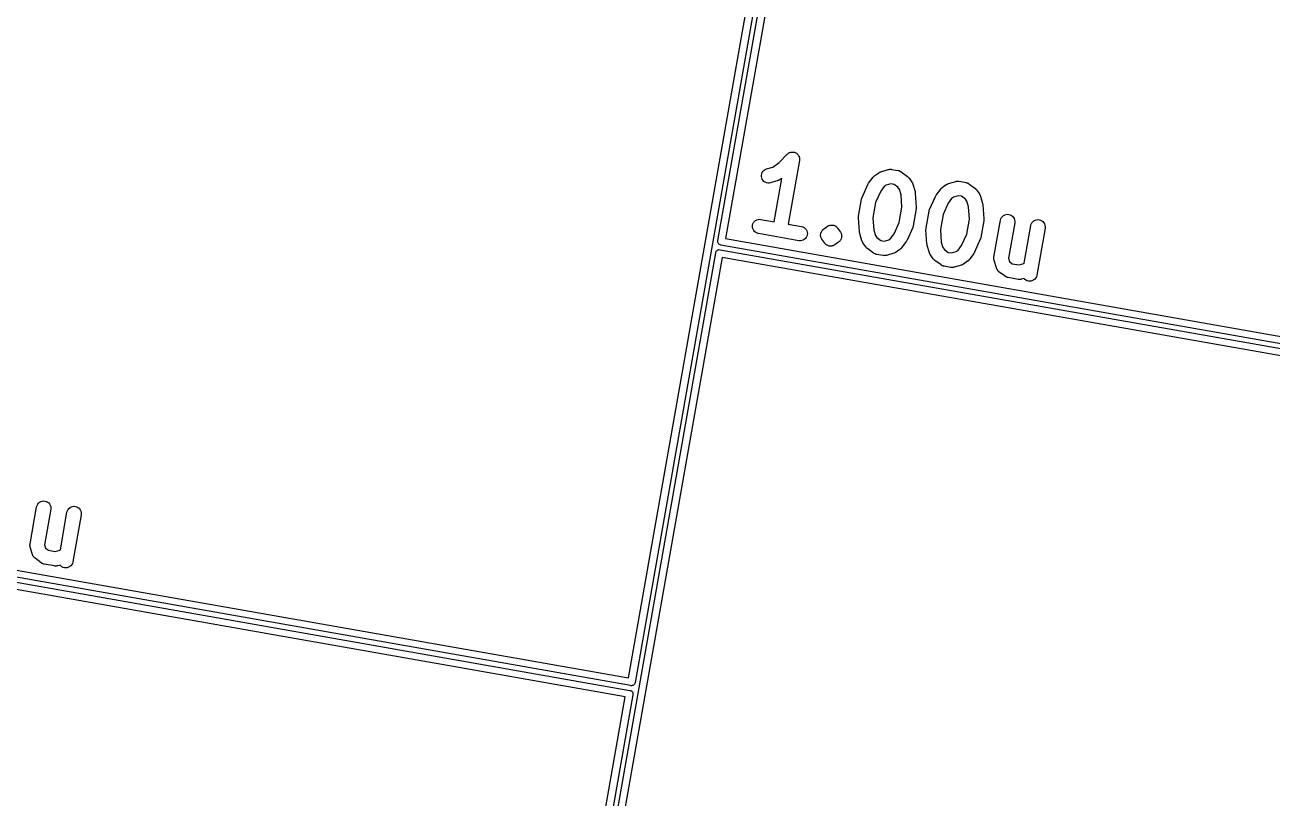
# Model space of a CAD drawing. Extents: x 61 to 358, y -137 to -43.
# Drawn here: x 88.5 to 114.91, y -93.33 to -76.95 of the extents above; entities that cross this region are included whole.
import ezdxf

# ---------------------------------------------------------------- set-up
doc = ezdxf.new("R2010")
doc.units = 0
doc.header["$MEASUREMENT"] = 0
doc.layers.add('BLACK', color=7, linetype='CONTINUOUS')

msp = doc.modelspace()

# ---------------------------------------------------------------- linework, layer by layer
at = {"layer": 'BLACK', "linetype": 'CONTINUOUS'}
for p, q in [((103.177, -81.5243), (106.44, -63.0212)), ((106.577, -63.119), (103.34, -81.4794)), ((101.285, -90.7891), (104.523, -72.4287)), ((104.686, -72.3838), (101.423, -90.8869)), ((104.476, -79.8714), (104.646, -79.6932)), ((104.646, -79.6932), (104.647, -79.6918)), ((104.647, -79.6916), (104.659, -79.6821)), ((104.647, -79.6918), (104.647, -79.6916)), ((104.647, -79.6918), (104.647, -79.6918)), ((104.647, -79.6918), (104.647, -79.6918)), ((104.659, -79.6821), (104.67, -79.6727)), ((104.67, -79.6725), (104.683, -79.6654)), ((104.67, -79.6726), (104.67, -79.6725)), ((104.67, -79.6727), (104.67, -79.6726)), ((104.683, -79.6654), (104.696, -79.6583)), ((104.696, -79.6583), (104.71, -79.6538)), ((104.696, -79.6583), (104.696, -79.6583)), ((104.696, -79.6583), (104.696, -79.6583)), ((104.71, -79.6538), (104.724, -79.6494)), ((104.724, -79.6494), (104.725, -79.6493)), ((104.725, -79.6493), (104.739, -79.6477)), ((104.725, -79.6493), (104.725, -79.6493)), ((104.739, -79.6477), (104.754, -79.646)), ((104.754, -79.646), (104.754, -79.6461)), ((104.754, -79.6461), (104.754, -79.646)), ((104.754, -79.646), (104.769, -79.6473)), ((104.769, -79.6473), (104.784, -79.6485)), ((104.784, -79.6485), (104.784, -79.6486)), ((104.784, -79.6486), (104.784, -79.6486)), ((104.784, -79.6486), (104.798, -79.6527)), ((104.798, -79.6527), (104.812, -79.6567)), ((104.812, -79.6567), (104.812, -79.6568)), ((104.812, -79.6568), (104.812, -79.6568)), ((104.812, -79.6568), (104.826, -79.6638)), ((104.826, -79.6638), (104.839, -79.6703)), ((104.839, -79.6703), (104.839, -79.6704)), ((104.839, -79.6704), (104.839, -79.6705)), ((104.839, -79.6705), (104.851, -79.6799)), ((104.851, -79.6799), (104.862, -79.6888)), ((104.862, -79.6888), (104.862, -79.6889)), ((104.862, -79.6889), (104.862, -79.689)), ((104.862, -79.689), (104.872, -79.7)), ((104.872, -79.7), (104.881, -79.7114)), ((104.881, -79.7114), (104.881, -79.7116)), ((104.881, -79.7116), (104.881, -79.7116)), ((104.881, -79.7116), (104.888, -79.7242)), ((104.888, -79.7242), (104.896, -79.7374)), ((104.896, -79.7374), (104.896, -79.7375)), ((104.896, -79.7375), (104.896, -79.7376)), ((104.896, -79.7376), (104.9, -79.7515)), ((104.9, -79.7515), (104.905, -79.7657)), ((104.905, -79.7657), (104.905, -79.7658)), ((104.905, -79.7658), (104.905, -79.7659)), ((104.905, -79.7659), (104.907, -79.7806)), ((104.156, -80.0331), (104.181, -80.0168)), ((104.181, -80.0168), (104.208, -80.0056)), ((104.208, -80.0056), (104.34, -79.9663)), ((104.34, -79.9663), (104.476, -79.8714)), ((104.906, -79.8249), (104.668, -81.1757)), ((104.907, -79.8101), (104.906, -79.8249)), ((104.907, -79.7806), (104.909, -79.7952)), ((104.909, -79.7955), (104.907, -79.8101)), ((104.909, -79.7952), (104.909, -79.7954)), ((104.909, -79.7954), (104.909, -79.7955)), ((106.63, -80.0641), (106.785, -80.0178)), ((106.785, -80.0178), (106.787, -80.0172)), ((106.787, -80.0172), (106.792, -80.0164)), ((106.792, -80.0164), (106.796, -80.015)), ((106.796, -80.015), (106.806, -80.0138)), ((106.806, -80.0138), (106.817, -80.012)), ((106.817, -80.012), (106.821, -80.012)), ((106.821, -80.012), (106.826, -80.0115)), ((106.826, -80.0115), (106.836, -80.0123)), ((106.836, -80.0123), (106.846, -80.0125)), ((106.846, -80.0125), (106.851, -80.0135)), ((106.851, -80.0135), (106.855, -80.0138)), ((106.855, -80.0138), (106.998, -80.039)), ((104.1, -80.1351), (104.106, -80.106)), ((104.1, -80.1648), (104.1, -80.1351)), ((104.105, -80.1941), (104.1, -80.1648)), ((104.116, -80.2217), (104.105, -80.1941)), ((104.106, -80.106), (104.118, -80.0786)), ((104.133, -80.2466), (104.116, -80.2217)), ((104.118, -80.0786), (104.135, -80.054)), ((104.153, -80.268), (104.133, -80.2466)), ((104.135, -80.054), (104.156, -80.0331)), ((104.178, -80.2849), (104.153, -80.268)), ((104.205, -80.2967), (104.178, -80.2849)), ((104.451, -80.2514), (104.295, -80.2977)), ((104.368, -81.1227), (104.53, -80.2058)), ((104.459, -80.2482), (104.451, -80.2514)), ((104.467, -80.2456), (104.459, -80.2482)), ((104.472, -80.2426), (104.467, -80.2456)), ((104.478, -80.2402), (104.472, -80.2426)), ((104.485, -80.2355), (104.478, -80.2402)), ((104.493, -80.2314), (104.485, -80.2355)), ((104.495, -80.2302), (104.493, -80.2314)), ((104.53, -80.2058), (104.495, -80.2302)), ((106.37, -80.3086), (106.467, -80.1782)), ((106.467, -80.1782), (106.468, -80.1765)), ((106.468, -80.1765), (106.474, -80.1703)), ((106.474, -80.1703), (106.479, -80.1635)), ((106.479, -80.1635), (106.484, -80.1594)), ((106.484, -80.1594), (106.488, -80.1548)), ((106.488, -80.1548), (106.495, -80.1497)), ((106.495, -80.1497), (106.502, -80.1442)), ((106.502, -80.1442), (106.586, -80.0853)), ((106.586, -80.0853), (106.588, -80.0841)), ((106.588, -80.0841), (106.595, -80.08)), ((106.595, -80.08), (106.602, -80.0753)), ((106.602, -80.0753), (106.608, -80.0729)), ((106.608, -80.0729), (106.614, -80.0699)), ((106.614, -80.0699), (106.622, -80.0673)), ((106.622, -80.0673), (106.63, -80.0641)), ((106.998, -80.039), (107, -80.0394)), ((107, -80.0394), (107.005, -80.0406)), ((107.005, -80.0406), (107.009, -80.0413)), ((107.009, -80.0413), (107.019, -80.0448)), ((107.019, -80.0448), (107.029, -80.0478)), ((107.029, -80.0478), (107.033, -80.0499)), ((107.033, -80.0499), (107.037, -80.0514)), ((107.037, -80.0514), (107.046, -80.0567)), ((107.046, -80.0567), (107.055, -80.0616)), ((107.055, -80.0616), (107.059, -80.0644)), ((107.059, -80.0644), (107.062, -80.0667)), ((107.062, -80.0667), (107.193, -80.1634)), ((107.193, -80.1634), (107.195, -80.1646)), ((107.195, -80.1646), (107.201, -80.1705)), ((107.201, -80.1705), (107.208, -80.1758)), ((107.208, -80.1758), (107.212, -80.1806)), ((107.212, -80.1806), (107.216, -80.1849)), ((107.216, -80.1849), (107.221, -80.1918)), ((107.221, -80.1918), (107.227, -80.1983)), ((107.227, -80.1983), (107.286, -80.2824)), ((107.286, -80.2824), (107.287, -80.2842)), ((107.287, -80.2842), (107.291, -80.2917)), ((107.291, -80.2917), (107.296, -80.2988)), ((108.059, -80.3161), (108.215, -80.2698)), ((108.215, -80.2698), (108.217, -80.2693)), ((108.217, -80.2693), (108.221, -80.2685)), ((108.221, -80.2685), (108.225, -80.2671)), ((108.225, -80.2671), (108.236, -80.2658)), ((108.236, -80.2658), (108.246, -80.264)), ((108.246, -80.264), (108.25, -80.2641)), ((108.25, -80.2641), (108.255, -80.2636)), ((108.255, -80.2636), (108.265, -80.2644)), ((108.265, -80.2644), (108.276, -80.2645)), ((108.276, -80.2645), (108.28, -80.2655)), ((108.28, -80.2655), (108.285, -80.2658)), ((108.285, -80.2658), (108.428, -80.291)), ((108.428, -80.291), (108.43, -80.2914)), ((108.43, -80.2914), (108.434, -80.2927)), ((108.434, -80.2927), (108.438, -80.2934)), ((108.438, -80.2934), (108.448, -80.2969)), ((104.234, -80.303), (104.205, -80.2967)), ((104.264, -80.3035), (104.234, -80.303)), ((104.293, -80.2983), (104.264, -80.3035)), ((104.295, -80.2977), (104.293, -80.2983)), ((106.231, -80.6105), (106.353, -80.3373)), ((106.353, -80.3373), (106.354, -80.3353)), ((106.354, -80.3353), (106.355, -80.3347)), ((106.355, -80.3341), (106.362, -80.3219)), ((106.355, -80.3347), (106.355, -80.3341)), ((106.362, -80.3219), (106.369, -80.3097)), ((106.369, -80.3097), (106.37, -80.3092)), ((106.37, -80.3092), (106.37, -80.3086)), ((106.625, -80.4767), (106.517, -80.7176)), ((106.697, -80.3797), (106.625, -80.4767)), ((106.74, -80.3492), (106.697, -80.3797)), ((106.838, -80.3202), (106.74, -80.3492)), ((106.91, -80.3329), (106.838, -80.3202)), ((106.991, -80.3934), (106.91, -80.3329)), ((107.022, -80.437), (106.991, -80.3934)), ((107.056, -80.5528), (107.022, -80.437)), ((107.075, -80.8159), (107.056, -80.5528)), ((107.296, -80.2988), (107.298, -80.3047)), ((107.298, -80.3047), (107.301, -80.3103)), ((107.301, -80.3103), (107.304, -80.3185)), ((107.304, -80.3185), (107.307, -80.3264)), ((107.307, -80.3264), (107.353, -80.4819)), ((107.353, -80.4819), (107.354, -80.484)), ((107.354, -80.484), (107.354, -80.4847)), ((107.354, -80.4847), (107.354, -80.4853)), ((107.354, -80.4853), (107.357, -80.4993)), ((107.357, -80.4993), (107.359, -80.5132)), ((107.359, -80.5132), (107.359, -80.5139)), ((107.359, -80.5139), (107.359, -80.5146)), ((107.359, -80.5146), (107.38, -80.8131)), ((107.799, -80.5606), (107.896, -80.4303)), ((107.896, -80.4303), (107.897, -80.4286)), ((107.897, -80.4286), (107.903, -80.4223)), ((107.903, -80.4223), (107.909, -80.4156)), ((107.909, -80.4156), (107.913, -80.4114)), ((107.913, -80.4114), (107.918, -80.4068)), ((107.918, -80.4068), (107.925, -80.4018)), ((107.925, -80.4018), (107.931, -80.3962)), ((107.931, -80.3962), (108.015, -80.3373)), ((108.015, -80.3373), (108.017, -80.3361)), ((108.017, -80.3361), (108.024, -80.332)), ((108.024, -80.332), (108.032, -80.3273)), ((108.032, -80.3273), (108.037, -80.3249)), ((108.037, -80.3249), (108.043, -80.3219)), ((108.043, -80.3219), (108.051, -80.3193)), ((108.051, -80.3193), (108.059, -80.3161)), ((108.448, -80.2969), (108.458, -80.2998)), ((108.458, -80.2998), (108.462, -80.3019)), ((108.462, -80.3019), (108.466, -80.3034)), ((108.466, -80.3034), (108.475, -80.3088)), ((108.475, -80.3088), (108.485, -80.3136)), ((108.485, -80.3136), (108.488, -80.3164)), ((108.488, -80.3164), (108.492, -80.3187)), ((108.492, -80.3187), (108.622, -80.4154)), ((108.622, -80.4154), (108.624, -80.4167)), ((108.624, -80.4167), (108.63, -80.4225)), ((108.63, -80.4225), (108.637, -80.4278)), ((108.637, -80.4278), (108.641, -80.4326)), ((108.641, -80.4326), (108.646, -80.4369)), ((108.646, -80.4369), (108.651, -80.4439)), ((108.651, -80.4439), (108.656, -80.4504)), ((108.656, -80.4504), (108.715, -80.5345)), ((108.715, -80.5345), (108.716, -80.5362)), ((108.716, -80.5362), (108.72, -80.5437)), ((108.72, -80.5437), (108.725, -80.5509)), ((108.725, -80.5509), (108.728, -80.5567)), ((108.728, -80.5567), (108.731, -80.5623)), ((106.157, -81.0035), (106.221, -80.6462)), ((106.221, -80.6441), (106.222, -80.6415)), ((106.221, -80.6462), (106.221, -80.6441)), ((106.222, -80.6388), (106.226, -80.6272)), ((106.222, -80.6415), (106.222, -80.6388)), ((106.226, -80.6272), (106.229, -80.6155)), ((106.229, -80.6155), (106.231, -80.6131)), ((106.231, -80.6131), (106.231, -80.6105)), ((106.517, -80.7176), (106.461, -81.038)), ((107.018, -81.1363), (107.075, -80.8159)), ((107.38, -80.8131), (107.38, -80.8152)), ((107.38, -80.8152), (107.38, -80.818)), ((107.38, -80.818), (107.381, -80.8207)), ((107.381, -80.8207), (107.38, -80.8328)), ((107.661, -80.8626), (107.783, -80.5893)), ((107.783, -80.5893), (107.784, -80.5874)), ((107.784, -80.5861), (107.791, -80.574)), ((107.784, -80.5868), (107.784, -80.5861)), ((107.784, -80.5874), (107.784, -80.5868)), ((107.791, -80.574), (107.799, -80.5617)), ((107.799, -80.5612), (107.799, -80.5606)), ((107.799, -80.5617), (107.799, -80.5612)), ((108.054, -80.7287), (107.947, -80.9696)), ((108.126, -80.6317), (108.054, -80.7287)), ((108.17, -80.6012), (108.126, -80.6317)), ((108.267, -80.5723), (108.17, -80.6012)), ((108.339, -80.585), (108.267, -80.5723)), ((108.421, -80.6455), (108.339, -80.585)), ((108.451, -80.689), (108.421, -80.6455)), ((108.486, -80.8048), (108.451, -80.689)), ((108.504, -81.0679), (108.486, -80.8048)), ((108.731, -80.5623), (108.733, -80.5705)), ((108.733, -80.5705), (108.736, -80.5784)), ((108.736, -80.5784), (108.783, -80.734)), ((108.783, -80.734), (108.783, -80.736)), ((108.783, -80.736), (108.783, -80.7367)), ((108.783, -80.7367), (108.784, -80.7374)), ((108.784, -80.7374), (108.786, -80.7513)), ((108.786, -80.7513), (108.788, -80.7653)), ((108.788, -80.7653), (108.788, -80.766)), ((108.788, -80.766), (108.789, -80.7667)), ((108.789, -80.7667), (108.81, -81.0652)), ((103.976, -81.0985), (104.002, -81.084)), ((104.002, -81.084), (104.03, -81.0748)), ((104.03, -81.0748), (104.06, -81.0713)), ((104.06, -81.0713), (104.089, -81.0736)), ((104.089, -81.0736), (104.368, -81.1227)), ((106.155, -81.0332), (106.156, -81.021)), ((106.156, -81.0359), (106.155, -81.0332)), ((106.155, -81.0386), (106.156, -81.0359)), ((106.156, -81.0407), (106.155, -81.0386)), ((106.156, -81.021), (106.157, -81.0089)), ((106.177, -81.3392), (106.156, -81.0407)), ((106.157, -81.0062), (106.157, -81.0035)), ((106.157, -81.0089), (106.157, -81.0062)), ((106.461, -81.038), (106.479, -81.301)), ((107.378, -80.8503), (107.315, -81.2077)), ((107.379, -80.8476), (107.378, -80.8503)), ((107.38, -80.8328), (107.379, -80.845)), ((107.379, -80.845), (107.379, -80.8476)), ((107.587, -81.2555), (107.65, -80.8982)), ((107.65, -80.8961), (107.651, -80.8935)), ((107.65, -80.8982), (107.65, -80.8961)), ((107.651, -80.8908), (107.655, -80.8792)), ((107.651, -80.8935), (107.651, -80.8908)), ((107.655, -80.8792), (107.659, -80.8676)), ((107.659, -80.8676), (107.66, -80.8652)), ((107.66, -80.8652), (107.661, -80.8626)), ((107.947, -80.9696), (107.89, -81.29)), ((108.448, -81.3883), (108.504, -81.0679)), ((108.81, -81.0727), (108.809, -81.0848)), ((108.809, -81.0848), (108.809, -81.097)), ((108.81, -81.0652), (108.81, -81.0673)), ((108.81, -81.0673), (108.81, -81.07)), ((108.81, -81.07), (108.81, -81.0727)), ((109.164, -81.0893), (109.172, -81.0607)), ((109.172, -81.0607), (109.186, -81.0344)), ((109.186, -81.0344), (109.205, -81.0112)), ((109.205, -81.0112), (109.227, -80.9921)), ((109.227, -80.9921), (109.253, -80.9778)), ((109.253, -80.9778), (109.282, -80.9688)), ((109.282, -80.9688), (109.311, -80.9654)), ((109.311, -80.9654), (109.341, -80.9679)), ((109.341, -80.9679), (109.37, -80.9761)), ((109.37, -80.9761), (109.396, -80.9897)), ((109.396, -80.9897), (109.419, -81.0082)), ((109.419, -81.0082), (109.439, -81.0309)), ((109.439, -81.0309), (109.453, -81.0568)), ((109.453, -81.0568), (109.462, -81.0851)), ((109.462, -81.0851), (109.466, -81.1146)), ((109.897, -81.0912), (109.925, -81.0822)), ((109.925, -81.0822), (109.955, -81.0789)), ((109.955, -81.0789), (109.984, -81.0814)), ((109.984, -81.0814), (110.013, -81.0896)), ((103.91, -81.2258), (103.913, -81.1962)), ((103.914, -81.2553), (103.91, -81.2258)), ((103.913, -81.1962), (103.921, -81.1676)), ((103.923, -81.2837), (103.914, -81.2553)), ((103.921, -81.1676), (103.935, -81.1411)), ((103.937, -81.3098), (103.923, -81.2837)), ((103.935, -81.1411), (103.953, -81.1178)), ((103.956, -81.3325), (103.937, -81.3098)), ((103.953, -81.1178), (103.976, -81.0985)), ((103.979, -81.3512), (103.956, -81.3325)), ((104.668, -81.1757), (104.947, -81.2248)), ((104.947, -81.2248), (104.949, -81.2252)), ((104.949, -81.2252), (104.977, -81.2336)), ((104.977, -81.2336), (105.004, -81.2474)), ((105.004, -81.2474), (105.027, -81.266)), ((105.027, -81.266), (105.046, -81.2888)), ((105.046, -81.2888), (105.06, -81.3148)), ((105.06, -81.3148), (105.069, -81.3432)), ((105.069, -81.3432), (105.073, -81.3728)), ((105.359, -81.3623), (105.363, -81.3486)), ((105.363, -81.3476), (105.37, -81.3349)), ((105.363, -81.3482), (105.363, -81.3476)), ((105.363, -81.3486), (105.363, -81.3482)), ((105.37, -81.3349), (105.376, -81.3221)), ((105.376, -81.3221), (105.377, -81.3217)), ((105.377, -81.3212), (105.386, -81.3101)), ((105.377, -81.3217), (105.377, -81.3212)), ((105.386, -81.3101), (105.395, -81.2987)), ((105.395, -81.298), (105.406, -81.2888)), ((105.395, -81.2984), (105.395, -81.298)), ((105.395, -81.2987), (105.395, -81.2984)), ((105.406, -81.2888), (105.417, -81.2794)), ((105.417, -81.2794), (105.501, -81.2205)), ((105.501, -81.2205), (105.502, -81.2199)), ((105.502, -81.2199), (105.503, -81.2196)), ((105.502, -81.2199), (105.502, -81.2199)), ((105.502, -81.2199), (105.502, -81.2199)), ((105.503, -81.2193), (105.516, -81.2124)), ((105.503, -81.2196), (105.503, -81.2193)), ((105.503, -81.2196), (105.503, -81.2196)), ((105.503, -81.2196), (105.503, -81.2196)), ((105.516, -81.2124), (105.528, -81.2055)), ((105.528, -81.2054), (105.529, -81.2053)), ((105.528, -81.2055), (105.528, -81.2054)), ((105.529, -81.2051), (105.543, -81.2007)), ((105.529, -81.2052), (105.529, -81.2051)), ((105.529, -81.2053), (105.529, -81.2052)), ((105.543, -81.2007), (105.557, -81.1964)), ((105.557, -81.1963), (105.558, -81.1962)), ((105.557, -81.1964), (105.557, -81.1963)), ((105.557, -81.1963), (105.557, -81.1963)), ((105.557, -81.1964), (105.557, -81.1964)), ((105.558, -81.1962), (105.572, -81.1946)), ((105.572, -81.1946), (105.586, -81.193)), ((105.586, -81.193), (105.586, -81.193)), ((105.586, -81.193), (105.587, -81.193)), ((105.587, -81.193), (105.587, -81.193)), ((105.587, -81.193), (105.587, -81.193)), ((105.587, -81.193), (105.602, -81.1942)), ((105.602, -81.1942), (105.616, -81.1954)), ((105.616, -81.1954), (105.616, -81.1954)), ((105.616, -81.1954), (105.616, -81.1955)), ((105.616, -81.1955), (105.617, -81.1955)), ((105.617, -81.1955), (105.617, -81.1956)), ((105.617, -81.1956), (105.631, -81.1996)), ((105.631, -81.1996), (105.644, -81.2035)), ((105.644, -81.2035), (105.645, -81.2036)), ((105.645, -81.2036), (105.645, -81.2037)), ((105.645, -81.2037), (105.645, -81.2038)), ((105.645, -81.2038), (105.645, -81.2039)), ((105.645, -81.2039), (105.658, -81.2105)), ((105.658, -81.2105), (105.671, -81.217)), ((105.671, -81.217), (105.671, -81.2171)), ((105.671, -81.2171), (105.671, -81.2173)), ((105.671, -81.2173), (105.672, -81.2174)), ((105.672, -81.2174), (105.672, -81.2175)), ((105.672, -81.2175), (105.683, -81.2266)), ((105.683, -81.2266), (105.694, -81.2354)), ((105.694, -81.2354), (105.694, -81.2356)), ((105.694, -81.2356), (105.695, -81.2357)), ((105.695, -81.2357), (105.695, -81.2359)), ((105.695, -81.2359), (105.695, -81.2361)), ((105.695, -81.2361), (105.704, -81.2471)), ((105.704, -81.2471), (105.714, -81.2579)), ((105.714, -81.2579), (105.772, -81.342)), ((105.772, -81.342), (105.773, -81.3429)), ((105.773, -81.3429), (105.773, -81.3429)), ((105.773, -81.3429), (105.773, -81.3429)), ((105.773, -81.3429), (105.774, -81.3438)), ((105.774, -81.3438), (105.781, -81.3564)), ((106.177, -81.3399), (106.177, -81.3392)), ((106.177, -81.3406), (106.177, -81.3399)), ((106.179, -81.3545), (106.177, -81.3406)), ((106.479, -81.301), (106.514, -81.4168)), ((106.911, -81.3771), (107.018, -81.1363)), ((107.304, -81.2433), (107.183, -81.5165)), ((107.305, -81.2407), (107.304, -81.2433)), ((107.307, -81.2383), (107.305, -81.2407)), ((107.31, -81.2266), (107.307, -81.2383)), ((107.314, -81.215), (107.31, -81.2266)), ((107.315, -81.2097), (107.314, -81.2123)), ((107.314, -81.2123), (107.314, -81.215)), ((107.315, -81.2077), (107.315, -81.2097)), ((107.585, -81.2852), (107.586, -81.2731)), ((107.585, -81.2879), (107.585, -81.2852)), ((107.585, -81.2906), (107.585, -81.2879)), ((107.585, -81.2927), (107.585, -81.2906)), ((107.606, -81.5912), (107.585, -81.2927)), ((107.586, -81.2609), (107.587, -81.2582)), ((107.586, -81.2731), (107.586, -81.2609)), ((107.587, -81.2582), (107.587, -81.2555)), ((107.89, -81.29), (107.909, -81.5531)), ((108.808, -81.1023), (108.745, -81.4597)), ((108.809, -81.097), (108.808, -81.0996)), ((108.808, -81.0996), (108.808, -81.1023)), ((109.025, -81.8775), (109.163, -81.0914)), ((109.163, -81.0914), (109.164, -81.0893)), ((109.464, -81.1443), (109.331, -81.895)), ((109.466, -81.1146), (109.464, -81.1443)), ((109.666, -82.0002), (109.807, -81.2048)), ((109.807, -81.2027), (109.815, -81.1742)), ((109.807, -81.2048), (109.807, -81.2027)), ((109.815, -81.1742), (109.829, -81.1478)), ((109.829, -81.1478), (109.848, -81.1246)), ((109.848, -81.1246), (109.871, -81.1055)), ((109.871, -81.1055), (109.897, -81.0912)), ((110.107, -81.2577), (109.93, -82.2583)), ((110.013, -81.0896), (110.039, -81.1031)), ((110.039, -81.1031), (110.063, -81.1216)), ((110.063, -81.1216), (110.082, -81.1443)), ((110.082, -81.1443), (110.096, -81.1702)), ((110.096, -81.1702), (110.105, -81.1985)), ((110.105, -81.1985), (110.109, -81.2281)), ((110.109, -81.2281), (110.107, -81.2577)), ((103.175, -81.5399), (103.176, -81.5316)), ((103.175, -81.5428), (103.175, -81.5399)), ((103.177, -81.5577), (103.175, -81.5428)), ((103.176, -81.5279), (103.177, -81.5243)), ((103.176, -81.5316), (103.176, -81.5279)), ((103.176, -81.5316), (103.176, -81.5316)), ((103.181, -81.572), (103.177, -81.5577)), ((103.189, -81.5851), (103.181, -81.572)), ((103.198, -81.5965), (103.189, -81.5851)), ((103.21, -81.6058), (103.198, -81.5965)), ((103.224, -81.6125), (103.21, -81.6058)), ((103.234, -81.6156), (103.224, -81.6125)), ((103.34, -81.4794), (121.7, -84.7168)), ((104.006, -81.365), (103.979, -81.3512)), ((104.034, -81.3734), (104.006, -81.365)), ((104.036, -81.3737), (104.034, -81.3734)), ((104.894, -81.525), (104.036, -81.3737)), ((104.924, -81.5273), (104.894, -81.525)), ((104.953, -81.5237), (104.924, -81.5273)), ((104.981, -81.5145), (104.953, -81.5237)), ((105.007, -81.5), (104.981, -81.5145)), ((105.03, -81.4808), (105.007, -81.5)), ((105.048, -81.4574), (105.03, -81.4808)), ((105.062, -81.431), (105.048, -81.4574)), ((105.07, -81.4024), (105.062, -81.431)), ((105.073, -81.3728), (105.07, -81.4024)), ((105.352, -81.4058), (105.354, -81.3915)), ((105.352, -81.4064), (105.352, -81.4058)), ((105.352, -81.4069), (105.352, -81.4064)), ((105.354, -81.4212), (105.352, -81.4069)), ((105.354, -81.3915), (105.355, -81.3772)), ((105.355, -81.4354), (105.354, -81.4212)), ((105.355, -81.3762), (105.359, -81.3623)), ((105.355, -81.3767), (105.355, -81.3762)), ((105.355, -81.3772), (105.355, -81.3767)), ((105.356, -81.4359), (105.355, -81.4354)), ((105.356, -81.4364), (105.356, -81.4359)), ((105.36, -81.4501), (105.356, -81.4364)), ((105.364, -81.4638), (105.36, -81.4501)), ((105.365, -81.4642), (105.364, -81.4638)), ((105.365, -81.4648), (105.365, -81.4642)), ((105.372, -81.4773), (105.365, -81.4648)), ((105.379, -81.4899), (105.372, -81.4773)), ((105.379, -81.4907), (105.379, -81.4899)), ((105.379, -81.4908), (105.379, -81.4907)), ((105.38, -81.4916), (105.379, -81.4908)), ((105.379, -81.4908), (105.379, -81.4908)), ((105.439, -81.5757), (105.38, -81.4916)), ((105.448, -81.5866), (105.439, -81.5757)), ((105.457, -81.5976), (105.448, -81.5866)), ((105.458, -81.5977), (105.457, -81.5976)), ((105.458, -81.5979), (105.458, -81.5977)), ((105.458, -81.5981), (105.458, -81.5979)), ((105.458, -81.5983), (105.458, -81.5981)), ((105.469, -81.6072), (105.458, -81.5983)), ((105.481, -81.6161), (105.469, -81.6072)), ((105.649, -81.6143), (105.637, -81.6212)), ((105.65, -81.6141), (105.649, -81.6143)), ((105.651, -81.6131), (105.65, -81.6137)), ((105.65, -81.6137), (105.65, -81.6137)), ((105.65, -81.6137), (105.65, -81.6138)), ((105.65, -81.6138), (105.65, -81.614)), ((105.65, -81.614), (105.65, -81.614)), ((105.65, -81.614), (105.65, -81.6141)), ((105.735, -81.5543), (105.651, -81.6131)), ((105.746, -81.545), (105.735, -81.5543)), ((105.757, -81.5357), (105.746, -81.545)), ((105.758, -81.5349), (105.757, -81.5353)), ((105.757, -81.5353), (105.757, -81.5357)), ((105.766, -81.5238), (105.758, -81.5349)), ((105.775, -81.5124), (105.766, -81.5238)), ((105.776, -81.512), (105.775, -81.5124)), ((105.782, -81.4989), (105.776, -81.5115)), ((105.776, -81.5115), (105.776, -81.512)), ((105.781, -81.3564), (105.787, -81.3689)), ((105.789, -81.486), (105.782, -81.4989)), ((105.787, -81.3689), (105.788, -81.3694)), ((105.788, -81.3694), (105.788, -81.3699)), ((105.788, -81.3699), (105.792, -81.3837)), ((105.79, -81.485), (105.789, -81.4855)), ((105.789, -81.4855), (105.789, -81.486)), ((105.793, -81.4713), (105.79, -81.485)), ((105.792, -81.3837), (105.797, -81.3972)), ((105.797, -81.4575), (105.793, -81.4713)), ((105.797, -81.3972), (105.797, -81.3978)), ((105.797, -81.3978), (105.797, -81.3983)), ((105.797, -81.3983), (105.798, -81.4126)), ((105.798, -81.4564), (105.797, -81.4569)), ((105.797, -81.4569), (105.797, -81.4575)), ((105.798, -81.4126), (105.8, -81.4268)), ((105.799, -81.4421), (105.798, -81.4564)), ((105.8, -81.4278), (105.799, -81.4421)), ((105.8, -81.4268), (105.8, -81.4273)), ((105.8, -81.4273), (105.8, -81.4278)), ((106.182, -81.3685), (106.179, -81.3545)), ((106.182, -81.3692), (106.182, -81.3685)), ((106.182, -81.3699), (106.182, -81.3692)), ((106.183, -81.3719), (106.182, -81.3699)), ((106.229, -81.5274), (106.183, -81.3719)), ((106.232, -81.5354), (106.229, -81.5274)), ((106.235, -81.5435), (106.232, -81.5354)), ((106.238, -81.5491), (106.235, -81.5435)), ((106.24, -81.555), (106.238, -81.5491)), ((106.245, -81.5621), (106.24, -81.555)), ((106.249, -81.5696), (106.245, -81.5621)), ((106.25, -81.5714), (106.249, -81.5696)), ((106.309, -81.6555), (106.25, -81.5714)), ((106.514, -81.4168), (106.544, -81.4604)), ((106.544, -81.4604), (106.626, -81.5209)), ((106.626, -81.5209), (106.698, -81.5336)), ((106.698, -81.5336), (106.795, -81.5046)), ((106.795, -81.5046), (106.839, -81.4741)), ((106.839, -81.4741), (106.911, -81.3771)), ((107.166, -81.5453), (107.069, -81.6756)), ((107.167, -81.5441), (107.166, -81.5446)), ((107.166, -81.5446), (107.166, -81.5453)), ((107.174, -81.5319), (107.167, -81.5441)), ((107.181, -81.5197), (107.174, -81.5319)), ((107.182, -81.5185), (107.181, -81.5191)), ((107.181, -81.5191), (107.181, -81.5197)), ((107.183, -81.5165), (107.182, -81.5185)), ((107.606, -81.5919), (107.606, -81.5912)), ((107.606, -81.5926), (107.606, -81.5919)), ((107.609, -81.6065), (107.606, -81.5926)), ((107.611, -81.6205), (107.609, -81.6065)), ((107.909, -81.5531), (107.943, -81.6689)), ((108.34, -81.6291), (108.448, -81.3883)), ((108.734, -81.4953), (108.612, -81.7686)), ((108.735, -81.4927), (108.734, -81.4953)), ((108.736, -81.4903), (108.735, -81.4927)), ((108.739, -81.4786), (108.736, -81.4903)), ((108.743, -81.4671), (108.739, -81.4786)), ((108.744, -81.4644), (108.743, -81.4671)), ((108.745, -81.4597), (108.744, -81.4618)), ((108.744, -81.4618), (108.744, -81.4644)), ((99.869, -100.285), (103.132, -81.7818)), ((103.132, -81.778), (103.133, -81.7744)), ((103.132, -81.7818), (103.132, -81.778)), ((103.133, -81.7744), (103.136, -81.7636)), ((103.133, -81.7744), (103.133, -81.7744)), ((103.136, -81.7636), (103.143, -81.7502)), ((103.143, -81.7502), (103.152, -81.7384)), ((103.152, -81.7384), (103.163, -81.7286)), ((103.163, -81.7286), (103.17, -81.7248)), ((103.163, -81.7286), (103.163, -81.7286)), ((103.17, -81.7248), (103.176, -81.7212)), ((103.176, -81.7212), (103.186, -81.7182)), ((103.186, -81.7182), (103.191, -81.7166)), ((103.191, -81.7166), (103.206, -81.7148)), ((103.206, -81.7148), (103.217, -81.7156)), ((103.217, -81.7156), (103.217, -81.7156)), ((103.217, -81.7156), (103.221, -81.7159)), ((103.221, -81.7159), (103.224, -81.7169)), ((103.224, -81.7169), (121.727, -84.9795)), ((103.238, -81.6166), (103.234, -81.6156)), ((103.234, -81.6156), (103.234, -81.6156)), ((103.242, -81.6169), (103.238, -81.6166)), ((121.745, -84.8795), (103.242, -81.6169)), ((105.481, -81.6162), (105.481, -81.6161)), ((105.481, -81.6164), (105.481, -81.6162)), ((105.481, -81.6165), (105.481, -81.6164)), ((105.481, -81.6167), (105.481, -81.6165)), ((105.494, -81.6232), (105.481, -81.6167)), ((105.507, -81.6298), (105.494, -81.6232)), ((105.507, -81.6299), (105.507, -81.6298)), ((105.507, -81.63), (105.507, -81.6299)), ((105.508, -81.6301), (105.507, -81.63)), ((105.508, -81.6302), (105.508, -81.6301)), ((105.522, -81.6341), (105.508, -81.6302)), ((105.536, -81.6381), (105.522, -81.6341)), ((105.536, -81.6382), (105.536, -81.6381)), ((105.536, -81.6381), (105.536, -81.6381)), ((105.537, -81.6383), (105.536, -81.6382)), ((105.536, -81.6382), (105.536, -81.6382)), ((105.551, -81.6394), (105.537, -81.6383)), ((105.565, -81.6407), (105.551, -81.6394)), ((105.566, -81.6407), (105.565, -81.6407)), ((105.565, -81.6407), (105.565, -81.6407)), ((105.581, -81.639), (105.566, -81.6407)), ((105.566, -81.6407), (105.566, -81.6407)), ((105.566, -81.6407), (105.566, -81.6407)), ((105.595, -81.6375), (105.581, -81.639)), ((105.596, -81.6373), (105.595, -81.6373)), ((105.595, -81.6373), (105.595, -81.6374)), ((105.595, -81.6374), (105.595, -81.6374)), ((105.595, -81.6374), (105.595, -81.6375)), ((105.609, -81.6329), (105.596, -81.6373)), ((105.623, -81.6286), (105.609, -81.6329)), ((105.624, -81.6284), (105.623, -81.6285)), ((105.623, -81.6285), (105.623, -81.6286)), ((105.637, -81.6212), (105.624, -81.6282)), ((105.624, -81.6282), (105.624, -81.6282)), ((105.624, -81.6282), (105.624, -81.6284)), ((106.315, -81.662), (106.309, -81.6555)), ((106.32, -81.6689), (106.315, -81.662)), ((106.324, -81.6732), (106.32, -81.6689)), ((106.328, -81.6781), (106.324, -81.6732)), ((106.335, -81.6833), (106.328, -81.6781)), ((106.341, -81.6892), (106.335, -81.6833)), ((106.343, -81.6905), (106.341, -81.6892)), ((106.473, -81.7871), (106.343, -81.6905)), ((106.477, -81.7894), (106.473, -81.7871)), ((106.481, -81.7923), (106.477, -81.7894)), ((106.49, -81.7971), (106.481, -81.7923)), ((106.499, -81.8024), (106.49, -81.7971)), ((106.503, -81.804), (106.499, -81.8024)), ((106.507, -81.806), (106.503, -81.804)), ((106.517, -81.809), (106.507, -81.806)), ((106.527, -81.8125), (106.517, -81.809)), ((106.531, -81.8132), (106.527, -81.8125)), ((106.536, -81.8144), (106.531, -81.8132)), ((106.538, -81.8148), (106.536, -81.8144)), ((106.681, -81.84), (106.538, -81.8148)), ((106.685, -81.8404), (106.681, -81.84)), ((106.689, -81.8413), (106.685, -81.8404)), ((106.7, -81.8415), (106.689, -81.8413)), ((106.71, -81.8423), (106.7, -81.8415)), ((106.715, -81.8418), (106.71, -81.8423)), ((106.719, -81.8418), (106.715, -81.8418)), ((106.729, -81.84), (106.719, -81.8418)), ((106.74, -81.8388), (106.729, -81.84)), ((106.744, -81.8374), (106.74, -81.8388)), ((106.748, -81.8366), (106.744, -81.8374)), ((106.75, -81.836), (106.748, -81.8366)), ((106.906, -81.7897), (106.75, -81.836)), ((106.914, -81.7865), (106.906, -81.7897)), ((106.922, -81.784), (106.914, -81.7865)), ((106.928, -81.7809), (106.922, -81.784)), ((106.934, -81.7785), (106.928, -81.7809)), ((106.941, -81.7738), (106.934, -81.7785)), ((106.948, -81.7697), (106.941, -81.7738)), ((106.95, -81.7685), (106.948, -81.7697)), ((107.034, -81.7096), (106.95, -81.7685)), ((107.041, -81.7041), (107.034, -81.7096)), ((107.048, -81.6991), (107.041, -81.7041)), ((107.052, -81.6944), (107.048, -81.6991)), ((107.057, -81.6903), (107.052, -81.6944)), ((107.062, -81.6836), (107.057, -81.6903)), ((107.068, -81.6773), (107.062, -81.6836)), ((107.069, -81.6756), (107.068, -81.6773)), ((107.611, -81.6212), (107.611, -81.6205)), ((107.611, -81.6219), (107.611, -81.6212)), ((107.612, -81.6239), (107.611, -81.6219)), ((107.658, -81.7795), (107.612, -81.6239)), ((107.661, -81.7874), (107.658, -81.7795)), ((107.664, -81.7956), (107.661, -81.7874)), ((107.667, -81.8011), (107.664, -81.7956)), ((107.669, -81.807), (107.667, -81.8011)), ((107.674, -81.8142), (107.669, -81.807)), ((107.678, -81.8217), (107.674, -81.8142)), ((107.679, -81.8234), (107.678, -81.8217)), ((107.738, -81.9075), (107.679, -81.8234)), ((107.943, -81.6689), (107.974, -81.7124)), ((107.974, -81.7124), (108.055, -81.7729)), ((108.055, -81.7729), (108.127, -81.7856)), ((108.127, -81.7856), (108.225, -81.7567)), ((108.225, -81.7567), (108.268, -81.7262)), ((108.268, -81.7262), (108.34, -81.6291)), ((108.595, -81.7973), (108.498, -81.9276)), ((108.596, -81.7962), (108.595, -81.7967)), ((108.595, -81.7967), (108.595, -81.7973)), ((108.603, -81.7839), (108.596, -81.7962)), ((108.61, -81.7718), (108.603, -81.7839)), ((108.611, -81.7711), (108.61, -81.7718)), ((108.612, -81.7686), (108.611, -81.7705)), ((108.611, -81.7705), (108.611, -81.7711)), ((109.024, -81.882), (109.025, -81.8775)), ((103.269, -81.8796), (100.032, -100.24)), ((121.629, -85.117), (103.269, -81.8796)), ((107.744, -81.914), (107.738, -81.9075)), ((107.749, -81.9209), (107.744, -81.914)), ((107.754, -81.9253), (107.749, -81.9209)), ((107.758, -81.9301), (107.754, -81.9253)), ((107.764, -81.9354), (107.758, -81.9301)), ((107.771, -81.9412), (107.764, -81.9354)), ((107.772, -81.9425), (107.771, -81.9412)), ((107.903, -82.0392), (107.772, -81.9425)), ((107.907, -82.0415), (107.903, -82.0392)), ((107.91, -82.0443), (107.907, -82.0415)), ((107.919, -82.0491), (107.91, -82.0443)), ((107.928, -82.0545), (107.919, -82.0491)), ((107.932, -82.056), (107.928, -82.0545)), ((107.936, -82.0581), (107.932, -82.056)), ((107.946, -82.061), (107.936, -82.0581)), ((107.956, -82.0645), (107.946, -82.061)), ((107.961, -82.0652), (107.956, -82.0645)), ((107.965, -82.0665), (107.961, -82.0652)), ((107.967, -82.0669), (107.965, -82.0665)), ((108.11, -82.0921), (107.967, -82.0669)), ((108.114, -82.0924), (108.11, -82.0921)), ((108.119, -82.0933), (108.114, -82.0924)), ((108.129, -82.0935), (108.119, -82.0933)), ((108.14, -82.0943), (108.129, -82.0935)), ((108.144, -82.0938), (108.14, -82.0943)), ((108.149, -82.0939), (108.144, -82.0938)), ((108.159, -82.092), (108.149, -82.0939)), ((108.169, -82.0908), (108.159, -82.092)), ((108.173, -82.0894), (108.169, -82.0908)), ((108.178, -82.0886), (108.173, -82.0894)), ((108.18, -82.088), (108.178, -82.0886)), ((108.335, -82.0418), (108.18, -82.088)), ((108.343, -82.0385), (108.335, -82.0418)), ((108.352, -82.036), (108.343, -82.0385)), ((108.357, -82.033), (108.352, -82.036)), ((108.363, -82.0306), (108.357, -82.033)), ((108.37, -82.0258), (108.363, -82.0306)), ((108.378, -82.0218), (108.37, -82.0258)), ((108.379, -82.0205), (108.378, -82.0218)), ((108.463, -81.9617), (108.379, -82.0205)), ((108.47, -81.9561), (108.463, -81.9617)), ((108.477, -81.9511), (108.47, -81.9561)), ((108.481, -81.9464), (108.477, -81.9511)), ((108.486, -81.9423), (108.481, -81.9464)), ((108.491, -81.9356), (108.486, -81.9423)), ((108.497, -81.9293), (108.491, -81.9356)), ((108.498, -81.9276), (108.497, -81.9293)), ((109.022, -81.9072), (109.023, -81.8968)), ((109.023, -81.9116), (109.022, -81.9072)), ((109.023, -81.8864), (109.024, -81.882)), ((109.023, -81.8968), (109.023, -81.8864)), ((109.023, -81.9161), (109.023, -81.9116)), ((109.025, -81.9264), (109.023, -81.9161)), ((109.026, -81.9367), (109.025, -81.9264)), ((109.027, -81.941), (109.026, -81.9367)), ((109.028, -81.9454), (109.027, -81.941)), ((109.029, -81.9474), (109.028, -81.9454)), ((109.075, -82.103), (109.029, -81.9474)), ((109.076, -82.106), (109.075, -82.103)), ((109.077, -82.1092), (109.076, -82.106)), ((109.082, -82.1198), (109.077, -82.1092)), ((109.086, -82.1305), (109.082, -82.1198)), ((109.088, -82.1333), (109.086, -82.1305)), ((109.089, -82.1363), (109.088, -82.1333)), ((109.096, -82.1457), (109.089, -82.1363)), ((109.331, -81.895), (109.353, -81.9674)), ((109.353, -81.9674), (109.413, -82.0124)), ((109.413, -82.0124), (109.557, -82.0377)), ((109.557, -82.0377), (109.654, -82.0087)), ((109.654, -82.0087), (109.666, -82.0002)), ((109.103, -82.1554), (109.096, -82.1457)), ((109.105, -82.1577), (109.103, -82.1554)), ((109.107, -82.1604), (109.105, -82.1577)), ((109.115, -82.1683), (109.107, -82.1604)), ((109.123, -82.1766), (109.115, -82.1683)), ((109.126, -82.1784), (109.123, -82.1766)), ((109.129, -82.1807), (109.126, -82.1784)), ((109.13, -82.1819), (109.129, -82.1807)), ((109.261, -82.2786), (109.13, -82.1819)), ((109.264, -82.2809), (109.261, -82.2786)), ((109.268, -82.2837), (109.264, -82.2809)), ((109.277, -82.2886), (109.268, -82.2837)), ((109.286, -82.2939), (109.277, -82.2886)), ((109.29, -82.2954), (109.286, -82.2939)), ((109.294, -82.2975), (109.29, -82.2954)), ((109.304, -82.3004), (109.294, -82.2975)), ((109.314, -82.304), (109.304, -82.3004)), ((109.319, -82.3046), (109.314, -82.304)), ((109.323, -82.3059), (109.319, -82.3046)), ((109.325, -82.3063), (109.323, -82.3059)), ((109.539, -82.3441), (109.325, -82.3063)), ((109.544, -82.3444), (109.539, -82.3441)), ((109.548, -82.3454), (109.544, -82.3444)), ((109.559, -82.3456), (109.548, -82.3454)), ((109.569, -82.3464), (109.559, -82.3456)), ((109.573, -82.3458), (109.569, -82.3464)), ((109.578, -82.3459), (109.573, -82.3458)), ((109.588, -82.3441), (109.578, -82.3459)), ((109.599, -82.3429), (109.588, -82.3441)), ((109.603, -82.3415), (109.599, -82.3429)), ((109.607, -82.3407), (109.603, -82.3415)), ((109.609, -82.3401), (109.607, -82.3407)), ((109.66, -82.3249), (109.609, -82.3401)), ((109.674, -82.3414), (109.66, -82.3249)), ((109.698, -82.3599), (109.674, -82.3414)), ((109.724, -82.3735), (109.698, -82.3599)), ((109.753, -82.3817), (109.724, -82.3735)), ((109.782, -82.3842), (109.753, -82.3817)), ((109.812, -82.3809), (109.782, -82.3842)), ((109.84, -82.3719), (109.812, -82.3809)), ((109.866, -82.3576), (109.84, -82.3719)), ((109.889, -82.3384), (109.866, -82.3576)), ((109.908, -82.3153), (109.889, -82.3384)), ((109.922, -82.2889), (109.908, -82.3153)), ((109.93, -82.2604), (109.922, -82.2889)), ((109.93, -82.2583), (109.93, -82.2604)), ((88.7487, -87.1637), (88.7491, -87.1616)), ((88.7491, -87.1616), (88.7575, -87.133)), ((88.7575, -87.133), (88.7713, -87.1067)), ((88.7713, -87.1067), (88.7899, -87.0835)), ((88.7899, -87.0835), (88.8127, -87.0644)), ((88.8127, -87.0644), (88.8388, -87.05)), ((88.8388, -87.05), (88.8671, -87.0411)), ((88.8671, -87.0411), (88.8967, -87.0377)), ((88.8967, -87.0377), (88.9263, -87.0402)), ((88.9263, -87.0402), (88.9549, -87.0484)), ((88.9549, -87.0484), (88.9814, -87.062)), ((88.9814, -87.062), (89.0047, -87.0805)), ((89.0047, -87.0805), (89.024, -87.1031)), ((89.024, -87.1031), (89.0385, -87.1291)), ((89.0385, -87.1291), (89.0477, -87.1574)), ((89.0477, -87.1574), (89.0512, -87.1869)), ((89.482, -87.1635), (89.5104, -87.1545)), ((89.5104, -87.1545), (89.5399, -87.1512)), ((89.5399, -87.1512), (89.5696, -87.1536)), ((89.5696, -87.1536), (89.5982, -87.1618)), ((89.5982, -87.1618), (89.6246, -87.1754)), ((88.6101, -87.9498), (88.7487, -87.1637)), ((89.0489, -87.2166), (88.9165, -87.9673)), ((89.0512, -87.1869), (89.0489, -87.2166)), ((89.2517, -88.0725), (89.392, -87.2771)), ((89.392, -87.2771), (89.3923, -87.275)), ((89.3923, -87.275), (89.4007, -87.2465)), ((89.4007, -87.2465), (89.4145, -87.2201)), ((89.4145, -87.2201), (89.4332, -87.1969)), ((89.4332, -87.1969), (89.4559, -87.1778)), ((89.4559, -87.1778), (89.482, -87.1635)), ((89.6921, -87.33), (89.5157, -88.3306)), ((89.6246, -87.1754), (89.6479, -87.1939)), ((89.6479, -87.1939), (89.6672, -87.2166)), ((89.6672, -87.2166), (89.6817, -87.2425)), ((89.6817, -87.2425), (89.6909, -87.2708)), ((89.6909, -87.2708), (89.6944, -87.3004)), ((89.6944, -87.3004), (89.6921, -87.33)), ((101.33, -90.9518), (82.8272, -87.6892)), ((82.9251, -87.5517), (101.285, -90.7891)), ((82.8096, -87.7892), (101.313, -91.0518)), ((101.215, -91.1893), (82.8545, -87.9519)), ((88.6098, -87.9543), (88.6101, -87.9498)), ((88.6078, -87.9795), (88.6086, -87.9691)), ((88.6084, -87.9839), (88.6078, -87.9795)), ((88.6083, -87.9884), (88.6084, -87.9839)), ((88.6101, -87.9987), (88.6083, -87.9884)), ((88.6086, -87.9691), (88.6088, -87.9587)), ((88.6088, -87.9587), (88.6098, -87.9543)), ((88.6114, -88.009), (88.6101, -87.9987)), ((88.6128, -88.0133), (88.6114, -88.009)), ((88.6135, -88.0177), (88.6128, -88.0133)), ((88.6141, -88.0197), (88.6135, -88.0177)), ((88.6604, -88.1753), (88.6141, -88.0197)), ((88.6616, -88.1783), (88.6604, -88.1753)), ((88.6624, -88.1815), (88.6616, -88.1783)), ((88.6672, -88.1921), (88.6624, -88.1815)), ((88.6716, -88.2028), (88.6672, -88.1921)), ((88.6734, -88.2056), (88.6716, -88.2028)), ((88.6748, -88.2086), (88.6734, -88.2056)), ((88.6816, -88.218), (88.6748, -88.2086)), ((88.688, -88.2277), (88.6816, -88.218)), ((88.9165, -87.9673), (88.9381, -88.0397)), ((88.9381, -88.0397), (88.9987, -88.0847)), ((88.9987, -88.0847), (89.1422, -88.11)), ((89.1422, -88.11), (89.2396, -88.081)), ((89.2396, -88.081), (89.2517, -88.0725)), ((88.6903, -88.23), (88.688, -88.2277)), ((88.6922, -88.2327), (88.6903, -88.23)), ((88.7007, -88.2406), (88.6922, -88.2327)), ((88.7088, -88.2489), (88.7007, -88.2406)), ((88.7116, -88.2507), (88.7088, -88.2489)), ((88.714, -88.2529), (88.7116, -88.2507)), ((88.7157, -88.2542), (88.714, -88.2529)), ((88.846, -88.3509), (88.7157, -88.2542)), ((88.8499, -88.3532), (88.846, -88.3509)), ((88.8534, -88.356), (88.8499, -88.3532)), ((88.8626, -88.3608), (88.8534, -88.356)), ((88.8715, -88.3662), (88.8626, -88.3608)), ((88.8757, -88.3677), (88.8715, -88.3662)), ((88.8797, -88.3698), (88.8757, -88.3677)), ((88.8897, -88.3727), (88.8797, -88.3698)), ((88.8995, -88.3763), (88.8897, -88.3727)), ((88.9039, -88.3769), (88.8995, -88.3763)), ((88.9083, -88.3782), (88.9039, -88.3769)), ((88.9103, -88.3786), (88.9083, -88.3782)), ((89.1248, -88.4164), (88.9103, -88.3786)), ((89.1292, -88.4167), (89.1248, -88.4164)), ((89.1336, -88.4177), (89.1292, -88.4167)), ((89.144, -88.4179), (89.1336, -88.4177)), ((89.1544, -88.4187), (89.144, -88.4179)), ((89.1589, -88.4181), (89.1544, -88.4187)), ((89.1633, -88.4182), (89.1589, -88.4181)), ((89.1736, -88.4164), (89.1633, -88.4182)), ((89.1839, -88.4151), (89.1736, -88.4164)), ((89.1882, -88.4138), (89.1839, -88.4151)), ((89.1926, -88.413), (89.1882, -88.4138)), ((89.1947, -88.4124), (89.1926, -88.413)), ((89.2457, -88.3972), (89.1947, -88.4124)), ((89.2598, -88.4137), (89.2457, -88.3972)), ((89.2831, -88.4322), (89.2598, -88.4137)), ((89.3095, -88.4458), (89.2831, -88.4322)), ((89.3381, -88.454), (89.3095, -88.4458)), ((89.3678, -88.4565), (89.3381, -88.454)), ((89.3973, -88.4532), (89.3678, -88.4565)), ((89.4257, -88.4442), (89.3973, -88.4532)), ((89.4517, -88.4299), (89.4257, -88.4442)), ((89.4745, -88.4107), (89.4517, -88.4299)), ((89.4931, -88.3876), (89.4745, -88.4107)), ((89.5069, -88.3612), (89.4931, -88.3876)), ((89.5153, -88.3327), (89.5069, -88.3612)), ((89.5157, -88.3306), (89.5153, -88.3327)), ((101.313, -91.0518), (101.316, -91.0521)), ((101.316, -91.0521), (101.32, -91.0531)), ((101.32, -91.0531), (101.32, -91.0531)), ((101.32, -91.0531), (101.331, -91.0561)), ((101.334, -90.9528), (101.33, -90.9518)), ((101.331, -91.0561), (101.344, -91.0629)), ((101.338, -90.953), (101.334, -90.9528)), ((101.338, -90.9531), (101.338, -90.953)), ((101.341, -90.9533), (101.338, -90.9531)), ((101.349, -90.9539), (101.341, -90.9533)), ((101.344, -91.0629), (101.356, -91.0722)), ((101.364, -90.9521), (101.349, -90.9539)), ((101.356, -91.0722), (101.365, -91.0827)), ((101.378, -90.9474), (101.364, -90.9521)), ((101.365, -91.0827), (101.366, -91.0836)), ((101.366, -91.0836), (101.369, -91.0893)), ((101.369, -91.0893), (101.373, -91.0967)), ((101.373, -91.0967), (101.373, -91.0967)), ((101.373, -91.0967), (101.378, -91.1109)), ((101.391, -90.9401), (101.378, -90.9474)), ((101.378, -91.1109), (101.38, -91.1258)), ((101.403, -90.9303), (101.391, -90.9401)), ((101.412, -90.9185), (101.403, -90.9303)), ((101.419, -90.9051), (101.412, -90.9185)), ((101.422, -90.8943), (101.419, -90.9051)), ((101.423, -90.8907), (101.422, -90.8943)), ((101.422, -90.8943), (101.422, -90.8943)), ((101.423, -90.8869), (101.423, -90.8907)), ((97.9774, -109.55), (101.215, -91.1893)), ((101.378, -91.1444), (98.1149, -109.648)), ((101.379, -91.1408), (101.378, -91.1444)), ((101.38, -91.1258), (101.379, -91.1371)), ((101.379, -91.1371), (101.379, -91.1371)), ((101.379, -91.1371), (101.379, -91.1408))]:
    msp.add_line(p, q, dxfattribs=at)

doc.saveas('drawing.dxf')
